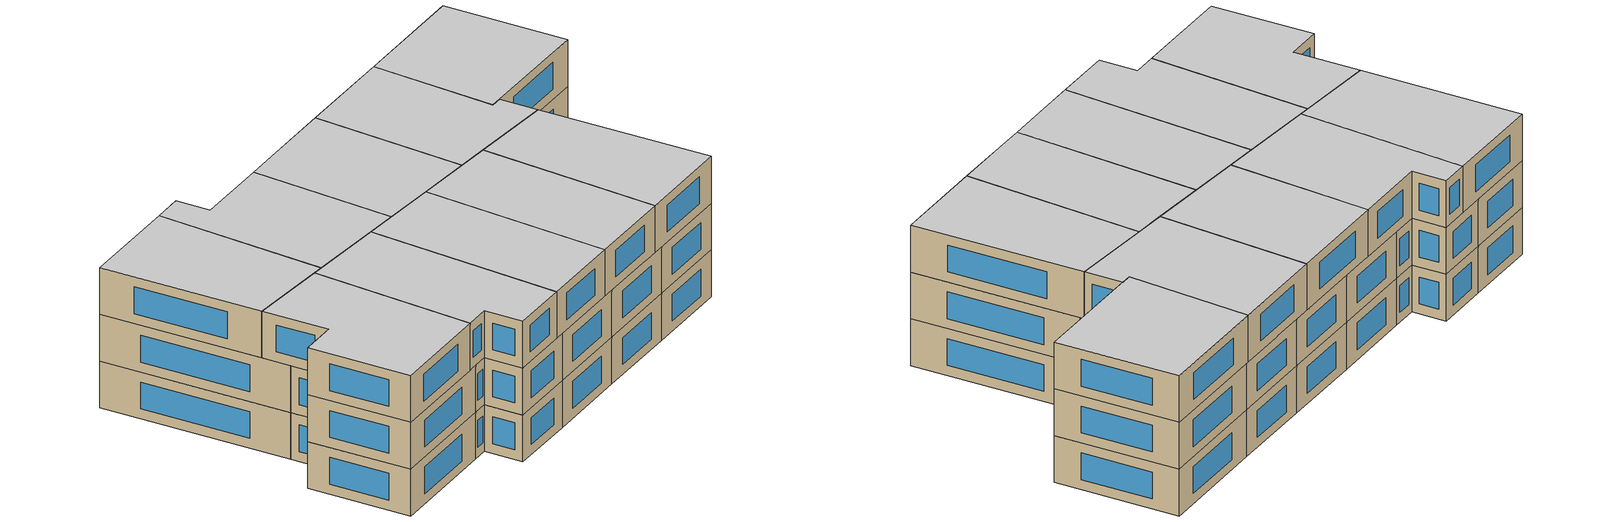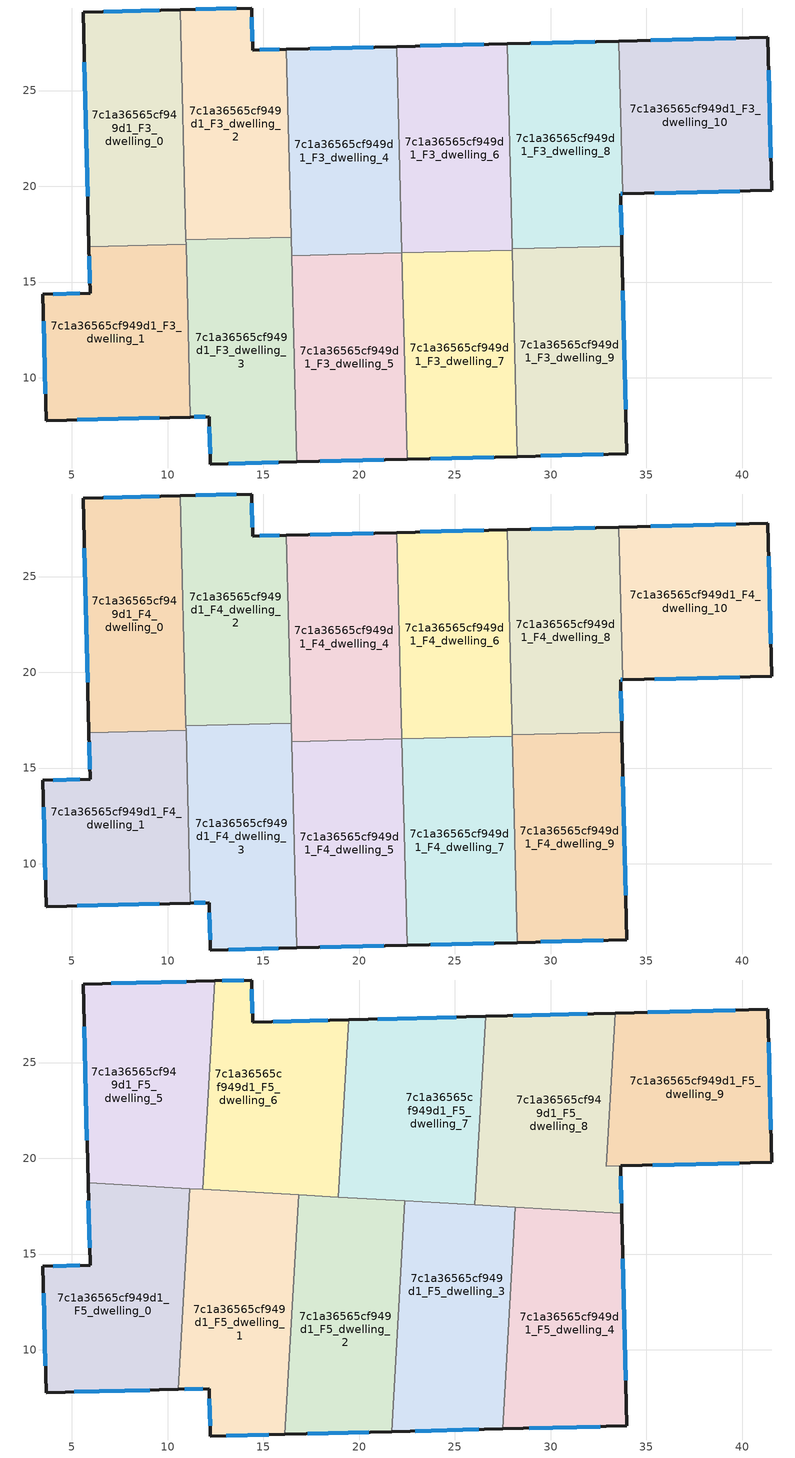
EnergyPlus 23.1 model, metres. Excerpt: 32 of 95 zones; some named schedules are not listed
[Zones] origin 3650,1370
7c1a36565cf949d1_F3_dwelling_0
 floor to 7c1a36565cf949d1_F2_dwelling_0 (EU_floor_Construction): 10.66,29.22 10.97,16.99 5.9,16.86 5.59,29.1 z9
 wall outside (EU_wall_Construction): 10.66,29.22 5.59,29.1 5.9,16.86 z9:12
 wall to 7c1a36565cf949d1_F3_dwelling_1 (EU_wall_Construction): 5.9,16.86 10.97,16.99 z9:12
 wall to 7c1a36565cf949d1_F3_dwelling_2 (EU_wall_Construction): 10.96,17.21 10.66,29.22 z9:12
 wall to 7c1a36565cf949d1_F3_dwelling_3 (EU_wall_Construction): 10.97,16.99 10.96,17.21 z9:12
 window (EU_Window_Construction): 5.66,26.48 5.83,19.48 / 9.58,29.19 6.68,29.12 z9.64:11.36
7c1a36565cf949d1_F3_dwelling_1
 floor to 7c1a36565cf949d1_F2_dwelling_1 (EU_floor_Construction): 10.97,16.99 11.2,7.95 3.66,7.76 3.5,14.36 5.96,14.42 5.9,16.86 z9
 wall outside (EU_wall_Construction): 5.9,16.86 5.96,14.42 3.5,14.36 3.66,7.76 11.2,7.95 z9:12
 wall to 7c1a36565cf949d1_F3_dwelling_3 (EU_wall_Construction): 11.2,7.95 10.97,16.99 z9:12
 window (EU_Window_Construction): 3.53,12.94 3.62,9.18 / 5.43,14.41 4.02,14.37 / 5.91,16.34 5.94,14.94 / 5.27,7.8 9.58,7.91 z9.64:11.36
7c1a36565cf949d1_F3_dwelling_10
 floor to 7c1a36565cf949d1_F2_dwelling_10 (EU_floor_Construction): 41.35,27.77 41.54,19.79 33.76,19.61 33.56,27.58 z9
 wall outside (EU_wall_Construction): 33.76,19.61 41.54,19.79 41.35,27.77 33.56,27.58 z9:12
 wall to 7c1a36565cf949d1_F3_dwelling_8 (EU_wall_Construction): 33.56,27.58 33.76,19.61 z9:12
 window (EU_Window_Construction): 39.68,27.73 35.23,27.62 / 41.5,21.5 41.39,26.06 / 35.43,19.65 39.87,19.75 z9.64:11.36
7c1a36565cf949d1_F3_dwelling_2
 floor to 7c1a36565cf949d1_F2_dwelling_2 (EU_floor_Construction): 14.39,29.31 14.44,27.11 16.21,27.16 16.46,17.35 10.96,17.21 10.66,29.22 z9
 wall outside (EU_wall_Construction): 16.21,27.16 14.44,27.11 14.39,29.31 10.66,29.22 z9:12
 wall to 7c1a36565cf949d1_F3_dwelling_3 (EU_wall_Construction): 10.96,17.21 16.46,17.35 z9:12
 wall to 7c1a36565cf949d1_F3_dwelling_4 (EU_wall_Construction): 16.46,17.35 16.21,27.16 z9:12
 window (EU_Window_Construction): 13.59,29.29 11.46,29.24 / 14.43,27.58 14.4,28.84 / 15.83,27.15 14.82,27.12 z9.64:11.36
7c1a36565cf949d1_F3_dwelling_3
 floor to 7c1a36565cf949d1_F2_dwelling_3 (EU_floor_Construction): 16.46,17.35 16.75,5.61 12.23,5.5 12.17,7.98 11.2,7.95 10.96,17.21 z9
 wall outside (EU_wall_Construction): 11.2,7.95 12.17,7.98 12.23,5.5 16.75,5.61 z9:12
 wall to 7c1a36565cf949d1_F3_dwelling_5 (EU_wall_Construction): 16.75,5.61 16.48,16.38 z9:12
 wall to 7c1a36565cf949d1_F3_dwelling_4 (EU_wall_Construction): 16.48,16.38 16.46,17.35 z9:12
 window (EU_Window_Construction): 12.19,7.45 12.22,6.03 / 11.4,7.96 11.97,7.97 / 13.2,5.53 15.78,5.59 z9.64:11.36
7c1a36565cf949d1_F3_dwelling_4
 floor to 7c1a36565cf949d1_F2_dwelling_4 (EU_floor_Construction): 21.97,27.3 22.24,16.53 16.48,16.38 16.21,27.16 z9
 wall outside (EU_wall_Construction): 21.97,27.3 16.21,27.16 z9:12
 wall to 7c1a36565cf949d1_F3_dwelling_5 (EU_wall_Construction): 16.48,16.38 22.24,16.53 z9:12
 wall to 7c1a36565cf949d1_F3_dwelling_6 (EU_wall_Construction): 22.24,16.53 21.97,27.3 z9:12
 window (EU_Window_Construction): 20.74,27.27 17.44,27.19 z9.64:11.36
7c1a36565cf949d1_F3_dwelling_5
 floor to 7c1a36565cf949d1_F2_dwelling_5 (EU_floor_Construction): 22.24,16.53 22.51,5.75 16.75,5.61 16.48,16.38 z9
 wall outside (EU_wall_Construction): 16.75,5.61 22.51,5.75 z9:12
 wall to 7c1a36565cf949d1_F3_dwelling_7 (EU_wall_Construction): 22.51,5.75 22.24,16.52 z9:12
 window (EU_Window_Construction): 17.98,5.64 21.28,5.72 z9.64:11.36
7c1a36565cf949d1_F3_dwelling_6
 floor to 7c1a36565cf949d1_F2_dwelling_6 (EU_floor_Construction): 27.73,27.44 28,16.67 22.24,16.52 21.97,27.3 z9
 wall outside (EU_wall_Construction): 27.73,27.44 21.97,27.3 z9:12
 wall to 7c1a36565cf949d1_F3_dwelling_7 (EU_wall_Construction): 22.24,16.52 28,16.67 z9:12
 wall to 7c1a36565cf949d1_F3_dwelling_8 (EU_wall_Construction): 28,16.74 27.73,27.44 z9:12
 wall to 7c1a36565cf949d1_F3_dwelling_9 (EU_wall_Construction): 28,16.67 28,16.74 z9:12
 window (EU_Window_Construction): 26.5,27.41 23.21,27.33 z9.64:11.36
7c1a36565cf949d1_F3_dwelling_7
 floor to 7c1a36565cf949d1_F2_dwelling_7 (EU_floor_Construction): 28,16.67 28.27,5.89 22.51,5.75 22.24,16.52 z9
 wall outside (EU_wall_Construction): 22.51,5.75 28.27,5.89 z9:12
 wall to 7c1a36565cf949d1_F3_dwelling_9 (EU_wall_Construction): 28.27,5.89 28,16.67 z9:12
 window (EU_Window_Construction): 23.74,5.78 27.04,5.86 z9.64:11.36
7c1a36565cf949d1_F3_dwelling_8
 floor to 7c1a36565cf949d1_F2_dwelling_8 (EU_floor_Construction): 33.56,27.58 33.76,19.61 33.65,19.61 33.72,16.88 28,16.74 27.73,27.44 z9
 wall outside (EU_wall_Construction): 33.56,27.58 27.73,27.44 / 33.72,16.88 33.65,19.61 33.76,19.61 z9:12
 wall to 7c1a36565cf949d1_F3_dwelling_9 (EU_wall_Construction): 28,16.74 33.72,16.88 z9:12
 window (EU_Window_Construction): 32.31,27.55 28.98,27.47 / 33.68,19.61 33.74,19.61 / 33.71,17.47 33.67,19.02 z9.64:11.36
7c1a36565cf949d1_F3_dwelling_9
 floor to 7c1a36565cf949d1_F2_dwelling_9 (EU_floor_Construction): 33.72,16.88 33.99,6.03 28.27,5.89 28,16.74 z9
 wall outside (EU_wall_Construction): 28.27,5.89 33.99,6.03 33.72,16.88 z9:12
 window (EU_Window_Construction): 33.93,8.35 33.78,14.56 / 29.5,5.92 32.76,6 z9.64:11.36
7c1a36565cf949d1_F4_dwelling_0
 floor to 7c1a36565cf949d1_F3_dwelling_0 (EU_floor_Construction): 10.66,29.22 10.97,16.99 5.9,16.86 5.59,29.1 z12
 wall outside (EU_wall_Construction): 10.66,29.22 5.59,29.1 5.9,16.86 z12:15
 wall to 7c1a36565cf949d1_F4_dwelling_1 (EU_wall_Construction): 5.9,16.86 10.97,16.99 z12:15
 wall to 7c1a36565cf949d1_F4_dwelling_2 (EU_wall_Construction): 10.96,17.21 10.66,29.22 z12:15
 wall to 7c1a36565cf949d1_F4_dwelling_3 (EU_wall_Construction): 10.97,16.99 10.96,17.21 z12:15
 window (EU_Window_Construction): 5.66,26.48 5.83,19.48 / 9.58,29.19 6.68,29.12 z12.64:14.36
7c1a36565cf949d1_F4_dwelling_1
 floor to 7c1a36565cf949d1_F3_dwelling_1 (EU_floor_Construction): 10.97,16.99 11.2,7.95 3.66,7.76 3.5,14.36 5.96,14.42 5.9,16.86 z12
 wall outside (EU_wall_Construction): 5.9,16.86 5.96,14.42 3.5,14.36 3.66,7.76 11.2,7.95 z12:15
 wall to 7c1a36565cf949d1_F4_dwelling_3 (EU_wall_Construction): 11.2,7.95 10.97,16.99 z12:15
 window (EU_Window_Construction): 3.53,12.94 3.62,9.18 / 5.43,14.41 4.02,14.37 / 5.91,16.34 5.94,14.94 / 5.27,7.8 9.58,7.91 z12.64:14.36
7c1a36565cf949d1_F4_dwelling_10
 floor to 7c1a36565cf949d1_F3_dwelling_10 (EU_floor_Construction): 41.35,27.77 41.54,19.79 33.76,19.61 33.56,27.58 z12
 wall outside (EU_wall_Construction): 33.76,19.61 41.54,19.79 41.35,27.77 33.56,27.58 z12:15
 wall to 7c1a36565cf949d1_F4_dwelling_8 (EU_wall_Construction): 33.56,27.58 33.76,19.61 z12:15
 window (EU_Window_Construction): 39.68,27.73 35.23,27.62 / 41.5,21.5 41.39,26.06 / 35.43,19.65 39.87,19.75 z12.64:14.36
7c1a36565cf949d1_F4_dwelling_2
 floor to 7c1a36565cf949d1_F3_dwelling_2 (EU_floor_Construction): 14.39,29.31 14.44,27.11 16.21,27.16 16.46,17.35 10.96,17.21 10.66,29.22 z12
 wall outside (EU_wall_Construction): 16.21,27.16 14.44,27.11 14.39,29.31 10.66,29.22 z12:15
 wall to 7c1a36565cf949d1_F4_dwelling_3 (EU_wall_Construction): 10.96,17.21 16.46,17.35 z12:15
 wall to 7c1a36565cf949d1_F4_dwelling_4 (EU_wall_Construction): 16.46,17.35 16.21,27.16 z12:15
 window (EU_Window_Construction): 13.59,29.29 11.46,29.24 / 14.43,27.58 14.4,28.84 / 15.83,27.15 14.82,27.12 z12.64:14.36
 ceiling adiabatic (EU_roof_Construction): 16.46,17.35 16.44,18.11 10.93,18.43 10.96,17.21 z15
7c1a36565cf949d1_F4_dwelling_3
 floor to 7c1a36565cf949d1_F3_dwelling_3 (EU_floor_Construction): 16.46,17.35 16.75,5.61 12.23,5.5 12.17,7.98 11.2,7.95 10.96,17.21 z12
 wall outside (EU_wall_Construction): 11.2,7.95 12.17,7.98 12.23,5.5 16.75,5.61 z12:15
 wall to 7c1a36565cf949d1_F4_dwelling_5 (EU_wall_Construction): 16.75,5.61 16.48,16.38 z12:15
 wall to 7c1a36565cf949d1_F4_dwelling_4 (EU_wall_Construction): 16.48,16.38 16.46,17.35 z12:15
 window (EU_Window_Construction): 12.19,7.45 12.22,6.03 / 11.4,7.96 11.97,7.97 / 13.2,5.53 15.78,5.59 z12.64:14.36
7c1a36565cf949d1_F4_dwelling_4
 floor to 7c1a36565cf949d1_F3_dwelling_4 (EU_floor_Construction): 21.97,27.3 22.24,16.53 16.48,16.38 16.21,27.16 z12
 wall outside (EU_wall_Construction): 21.97,27.3 16.21,27.16 z12:15
 wall to 7c1a36565cf949d1_F4_dwelling_5 (EU_wall_Construction): 16.48,16.38 22.24,16.53 z12:15
 wall to 7c1a36565cf949d1_F4_dwelling_6 (EU_wall_Construction): 22.24,16.53 21.97,27.3 z12:15
 window (EU_Window_Construction): 20.74,27.27 17.44,27.19 z12.64:14.36
7c1a36565cf949d1_F4_dwelling_5
 floor to 7c1a36565cf949d1_F3_dwelling_5 (EU_floor_Construction): 22.24,16.53 22.51,5.75 16.75,5.61 16.48,16.38 z12
 wall outside (EU_wall_Construction): 16.75,5.61 22.51,5.75 z12:15
 wall to 7c1a36565cf949d1_F4_dwelling_7 (EU_wall_Construction): 22.51,5.75 22.24,16.52 z12:15
 window (EU_Window_Construction): 17.98,5.64 21.28,5.72 z12.64:14.36
7c1a36565cf949d1_F4_dwelling_6
 floor to 7c1a36565cf949d1_F3_dwelling_6 (EU_floor_Construction): 27.73,27.44 28,16.67 22.24,16.52 21.97,27.3 z12
 wall outside (EU_wall_Construction): 27.73,27.44 21.97,27.3 z12:15
 wall to 7c1a36565cf949d1_F4_dwelling_7 (EU_wall_Construction): 22.24,16.52 28,16.67 z12:15
 wall to 7c1a36565cf949d1_F4_dwelling_8 (EU_wall_Construction): 28,16.74 27.73,27.44 z12:15
 wall to 7c1a36565cf949d1_F4_dwelling_9 (EU_wall_Construction): 28,16.67 28,16.74 z12:15
 window (EU_Window_Construction): 26.5,27.41 23.21,27.33 z12.64:14.36
7c1a36565cf949d1_F4_dwelling_7
 floor to 7c1a36565cf949d1_F3_dwelling_7 (EU_floor_Construction): 28,16.67 28.27,5.89 22.51,5.75 22.24,16.52 z12
 wall outside (EU_wall_Construction): 22.51,5.75 28.27,5.89 z12:15
 wall to 7c1a36565cf949d1_F4_dwelling_9 (EU_wall_Construction): 28.27,5.89 28,16.67 z12:15
 window (EU_Window_Construction): 23.74,5.78 27.04,5.86 z12.64:14.36
7c1a36565cf949d1_F4_dwelling_8
 floor to 7c1a36565cf949d1_F3_dwelling_8 (EU_floor_Construction): 33.56,27.58 33.76,19.61 33.65,19.61 33.72,16.88 28,16.74 27.73,27.44 z12
 wall outside (EU_wall_Construction): 33.56,27.58 27.73,27.44 / 33.72,16.88 33.65,19.61 33.76,19.61 z12:15
 wall to 7c1a36565cf949d1_F4_dwelling_9 (EU_wall_Construction): 28,16.74 33.72,16.88 z12:15
 window (EU_Window_Construction): 32.31,27.55 28.98,27.47 / 33.68,19.61 33.74,19.61 / 33.71,17.47 33.67,19.02 z12.64:14.36
7c1a36565cf949d1_F4_dwelling_9
 floor to 7c1a36565cf949d1_F3_dwelling_9 (EU_floor_Construction): 33.72,16.88 33.99,6.03 28.27,5.89 28,16.74 z12
 wall outside (EU_wall_Construction): 28.27,5.89 33.99,6.03 33.72,16.88 z12:15
 window (EU_Window_Construction): 33.93,8.35 33.78,14.56 / 29.5,5.92 32.76,6 z12.64:14.36
7c1a36565cf949d1_F5_dwelling_0
 floor to 7c1a36565cf949d1_F4_dwelling_1 (EU_floor_Construction): 10.97,16.99 11,15.7 10.56,7.94 3.66,7.76 3.5,14.36 5.96,14.42 5.9,16.86 z15
 floor adiabatic (EU_floor_Construction): 11.16,18.41 11.09,17.22 10.96,17.21 10.93,18.43 z15
 floor to 7c1a36565cf949d1_F4_dwelling_3 (EU_floor_Construction): 11.09,17.22 11,15.7 10.96,17.21 z15
 floor to 7c1a36565cf949d1_F4_dwelling_0 (EU_floor_Construction): 10.93,18.43 10.97,16.98 5.9,16.86 5.85,18.72 z15
 wall outside (EU_wall_Construction): 5.85,18.72 5.96,14.42 3.5,14.36 3.66,7.76 10.56,7.94 z15:18
 wall to 7c1a36565cf949d1_F5_dwelling_1 (EU_wall_Construction): 10.56,7.94 11.16,18.41 z15:18
 wall to 7c1a36565cf949d1_F5_dwelling_5 (EU_wall_Construction): 11.16,18.41 5.85,18.72 z15:18
 window (EU_Window_Construction): 5.87,17.8 5.93,15.34 / 5.14,7.8 9.08,7.9 / 3.53,12.94 3.62,9.18 / 5.43,14.41 4.02,14.37 z15.64:17.36
 ceiling to 7c1a36565cf949d1_F6_dwelling_0 (EU_floor_Construction): 10.56,7.94 11.16,18.41 5.85,18.72 5.96,14.42 3.5,14.36 3.66,7.76 z18
7c1a36565cf949d1_F5_dwelling_1
 floor to 7c1a36565cf949d1_F4_dwelling_3 (EU_floor_Construction): 16.46,17.35 16.56,13.2 16.13,5.6 12.23,5.5 12.17,7.98 11.19,7.95 11,15.7 11.09,17.22 z15
 floor to 7c1a36565cf949d1_F4_dwelling_1 (EU_floor_Construction): 11,15.7 11.19,7.95 10.56,7.94 z15
 floor to 7c1a36565cf949d1_F4_dwelling_4 (EU_floor_Construction): 16.84,18.09 16.74,16.39 16.48,16.38 16.44,18.11 z15
 floor to 7c1a36565cf949d1_F4_dwelling_5 (EU_floor_Construction): 16.74,16.39 16.56,13.2 16.48,16.38 z15
 floor adiabatic (EU_floor_Construction): 16.44,18.11 16.46,17.35 11.09,17.22 11.16,18.41 z15
 wall outside (EU_wall_Construction): 10.56,7.94 12.17,7.98 12.23,5.5 16.13,5.6 z15:18
 wall to 7c1a36565cf949d1_F5_dwelling_2 (EU_wall_Construction): 16.13,5.6 16.84,18.09 z15:18
 wall to 7c1a36565cf949d1_F5_dwelling_6 (EU_wall_Construction): 16.84,18.09 11.83,18.38 z15:18
 wall to 7c1a36565cf949d1_F5_dwelling_5 (EU_wall_Construction): 11.83,18.38 11.16,18.41 z15:18
 window (EU_Window_Construction): 13.07,5.52 15.29,5.58 / 12.19,7.45 12.22,6.03 / 10.9,7.94 11.83,7.97 z15.64:17.36
 ceiling to 7c1a36565cf949d1_F6_dwelling_1 (EU_floor_Construction): 16.13,5.6 16.84,18.09 11.16,18.41 10.56,7.94 12.17,7.98 12.23,5.5 z18
7c1a36565cf949d1_F5_dwelling_2
 floor to 7c1a36565cf949d1_F4_dwelling_5 (EU_floor_Construction): 22.24,16.53 22.26,15.59 21.7,5.73 16.75,5.61 16.56,13.2 16.74,16.39 z15
 floor to 7c1a36565cf949d1_F4_dwelling_3 (EU_floor_Construction): 16.56,13.2 16.75,5.61 16.13,5.6 z15
 floor to 7c1a36565cf949d1_F4_dwelling_6 (EU_floor_Construction): 22.39,17.77 22.32,16.52 22.24,16.53 22.21,17.78 z15
 floor to 7c1a36565cf949d1_F4_dwelling_7 (EU_floor_Construction): 22.32,16.52 22.26,15.59 22.24,16.52 z15
 floor to 7c1a36565cf949d1_F4_dwelling_4 (EU_floor_Construction): 22.21,17.78 22.24,16.53 16.74,16.39 16.84,18.09 z15
 wall outside (EU_wall_Construction): 16.13,5.6 21.7,5.73 z15:18
 wall to 7c1a36565cf949d1_F5_dwelling_3 (EU_wall_Construction): 21.7,5.73 22.39,17.77 z15:18
 wall to 7c1a36565cf949d1_F5_dwelling_7 (EU_wall_Construction): 22.39,17.77 18.92,17.97 z15:18
 wall to 7c1a36565cf949d1_F5_dwelling_6 (EU_wall_Construction): 18.92,17.97 16.84,18.09 z15:18
 window (EU_Window_Construction): 17.32,5.63 20.51,5.7 z15.64:17.36
 ceiling to 7c1a36565cf949d1_F6_dwelling_2 (EU_floor_Construction): 21.7,5.73 22.39,17.77 16.84,18.09 16.13,5.6 z18
7c1a36565cf949d1_F5_dwelling_3
 floor to 7c1a36565cf949d1_F4_dwelling_7 (EU_floor_Construction): 28,16.67 28.04,15.33 27.5,5.87 22.51,5.75 22.26,15.59 22.32,16.52 z15
 floor to 7c1a36565cf949d1_F4_dwelling_5 (EU_floor_Construction): 22.26,15.59 22.51,5.75 21.7,5.73 z15
 floor to 7c1a36565cf949d1_F4_dwelling_9 (EU_floor_Construction): 28.12,16.74 28.04,15.33 28,16.67 28,16.74 z15
 floor to 7c1a36565cf949d1_F4_dwelling_6 (EU_floor_Construction): 27.98,17.45 28,16.74 28,16.67 22.32,16.52 22.39,17.77 z15
 floor to 7c1a36565cf949d1_F4_dwelling_8 (EU_floor_Construction): 28.16,17.44 28.12,16.74 28,16.74 27.98,17.45 z15
 wall outside (EU_wall_Construction): 21.7,5.73 27.49,5.87 z15:18
 wall to 7c1a36565cf949d1_F5_dwelling_4 (EU_wall_Construction): 27.49,5.87 28.16,17.44 z15:18
 wall to 7c1a36565cf949d1_F5_dwelling_8 (EU_wall_Construction): 28.16,17.44 26.05,17.56 z15:18
 wall to 7c1a36565cf949d1_F5_dwelling_7 (EU_wall_Construction): 26.05,17.56 22.39,17.77 z15:18
 window (EU_Window_Construction): 22.94,5.76 26.25,5.84 z15.64:17.36
 ceiling to 7c1a36565cf949d1_F6_dwelling_3 (EU_floor_Construction): 27.49,5.87 28.16,17.44 22.39,17.77 21.7,5.73 z18
7c1a36565cf949d1_F5_dwelling_4
 floor to 7c1a36565cf949d1_F4_dwelling_9 (EU_floor_Construction): 33.72,16.88 33.99,6.03 28.27,5.89 28.04,15.33 28.12,16.74 z15
 floor to 7c1a36565cf949d1_F4_dwelling_7 (EU_floor_Construction): 28.04,15.33 28.27,5.89 27.5,5.87 z15
 floor to 7c1a36565cf949d1_F4_dwelling_8 (EU_floor_Construction): 33.71,17.13 33.72,16.88 28.12,16.74 28.16,17.44 z15
 wall outside (EU_wall_Construction): 27.49,5.87 33.99,6.03 33.71,17.13 z15:18
 wall to 7c1a36565cf949d1_F5_dwelling_8 (EU_wall_Construction): 33.71,17.13 28.16,17.44 z15:18
 window (EU_Window_Construction): 33.93,8.41 33.77,14.75 / 28.89,5.91 32.6,6 z15.64:17.36
 ceiling to 7c1a36565cf949d1_F6_dwelling_4 (EU_floor_Construction): 33.99,6.03 33.71,17.13 28.16,17.44 27.49,5.87 z18
7c1a36565cf949d1_F5_dwelling_5
 floor to 7c1a36565cf949d1_F4_dwelling_0 (EU_floor_Construction): 10.66,29.22 10.93,18.43 5.85,18.72 5.59,29.1 z15
 floor to 7c1a36565cf949d1_F4_dwelling_2 (EU_floor_Construction): 12.45,29.26 11.83,18.38 10.93,18.43 10.66,29.22 z15
 wall outside (EU_wall_Construction): 12.45,29.26 5.59,29.1 5.85,18.72 z15:18
 wall to 7c1a36565cf949d1_F5_dwelling_6 (EU_wall_Construction): 11.83,18.38 12.45,29.26 z15:18
 window (EU_Window_Construction): 5.65,26.87 5.79,20.94 / 10.98,29.23 7.06,29.13 z15.64:17.36
 ceiling to 7c1a36565cf949d1_F6_dwelling_5 (EU_floor_Construction): 11.83,18.38 12.45,29.26 5.59,29.1 5.85,18.72 z18
7c1a36565cf949d1_F5_dwelling_6
 floor to 7c1a36565cf949d1_F4_dwelling_2 (EU_floor_Construction): 14.39,29.31 14.44,27.11 16.21,27.16 16.44,18.11 11.83,18.38 12.45,29.26 z15
 floor to 7c1a36565cf949d1_F4_dwelling_4 (EU_floor_Construction): 19.45,27.24 18.92,17.97 16.44,18.11 16.21,27.16 z15
 wall outside (EU_wall_Construction): 19.45,27.24 14.44,27.11 14.39,29.31 12.45,29.26 z15:18
 wall to 7c1a36565cf949d1_F5_dwelling_7 (EU_wall_Construction): 18.92,17.97 19.45,27.24 z15:18
 window (EU_Window_Construction): 13.97,29.3 12.87,29.27 / 14.43,27.58 14.4,28.84 / 18.38,27.21 15.51,27.14 z15.64:17.36
 ceiling to 7c1a36565cf949d1_F6_dwelling_6 (EU_floor_Construction): 18.92,17.97 19.45,27.24 14.44,27.11 14.39,29.31 12.45,29.26 11.83,18.38 z18
7c1a36565cf949d1_F5_dwelling_7
 floor to 7c1a36565cf949d1_F4_dwelling_4 (EU_floor_Construction): 21.97,27.3 22.21,17.78 18.92,17.97 19.45,27.24 z15
 floor to 7c1a36565cf949d1_F4_dwelling_6 (EU_floor_Construction): 26.61,27.41 26.05,17.56 22.21,17.78 21.97,27.3 z15
 wall outside (EU_wall_Construction): 26.61,27.41 19.45,27.24 z15:18
 wall to 7c1a36565cf949d1_F5_dwelling_8 (EU_wall_Construction): 26.05,17.56 26.61,27.41 z15:18
 window (EU_Window_Construction): 25.08,27.37 20.99,27.27 z15.64:17.36
 ceiling to 7c1a36565cf949d1_F6_dwelling_7 (EU_floor_Construction): 26.05,17.56 26.61,27.41 19.45,27.24 18.92,17.97 z18
7c1a36565cf949d1_F5_dwelling_8
 floor to 7c1a36565cf949d1_F4_dwelling_6 (EU_floor_Construction): 27.73,27.44 27.98,17.45 26.05,17.56 26.61,27.41 z15
 floor to 7c1a36565cf949d1_F4_dwelling_8 (EU_floor_Construction): 33.37,27.58 32.91,19.59 33.65,19.61 33.71,17.13 27.98,17.45 27.73,27.44 z15
 wall outside (EU_wall_Construction): 33.37,27.58 26.61,27.41 / 33.71,17.13 33.65,19.61 z15:18
 wall to 7c1a36565cf949d1_F5_dwelling_9 (EU_wall_Construction): 33.65,19.61 32.91,19.59 33.37,27.58 z15:18
 window (EU_Window_Construction): 31.92,27.54 28.06,27.45 / 33.7,17.66 33.67,19.07 z15.64:17.36
 ceiling to 7c1a36565cf949d1_F6_dwelling_8 (EU_floor_Construction): 33.71,17.13 33.65,19.61 32.91,19.59 33.37,27.58 26.61,27.41 26.05,17.56 z18
7c1a36565cf949d1_F5_dwelling_9
 floor to 7c1a36565cf949d1_F4_dwelling_10 (EU_floor_Construction): 41.35,27.77 41.54,19.79 33.76,19.61 33.56,27.58 z15
 floor to 7c1a36565cf949d1_F4_dwelling_8 (EU_floor_Construction): 33.56,27.58 33.76,19.61 33.73,19.61 32.91,19.59 33.37,27.58 z15
 wall outside (EU_wall_Construction): 33.66,19.61 41.54,19.79 41.35,27.77 33.37,27.58 z15:18
 window (EU_Window_Construction): 39.64,27.73 35.08,27.62 / 41.5,21.5 41.39,26.06 / 35.35,19.65 39.85,19.75 z15.64:17.36
 ceiling to 7c1a36565cf949d1_F6_dwelling_9 (EU_floor_Construction): 41.54,19.79 41.35,27.77 33.37,27.58 32.91,19.59 z18
[Building]
EU S2 Campaign: North Axis=0; Terrain=City; Solar Distribution=FullExterior
[Site:Location]
Yerevan-Zvartnots.Intl.AP: Latitude=40.15; Longitude=44.383; Time Zone=4; Elevation=854
[SizingPeriod:WeatherFileDays]
AnnualSizingPeriod: Begin Month=1; Begin Day of Month=1; End Month=12; End Day of Month=31; Day of Week for Start Day=Monday; Use Weather File Daylight Saving Period=No; Use Weather File Rain and Snow Indicators=No
[MATERIAL]
EU_InternalMass_Material: Roughness=MediumRough; Thickness=0.1; Conductivity=1; Density=1800; Specific Heat=900; Thermal Absorptance=0.9; Solar Absorptance=0.7; Visible Absorptance=0.7
[MATERIAL:NOMASS] Roughness=MediumRough; Thermal Absorptance=0.9; Solar Absorptance=0.7; Visible Absorptance=0.7
Name | Thermal Resistance
EU_wall_NoMass | 1.05043
EU_roof_NoMass | 1.45357
EU_floor_NoMass | 0.478065
[WINDOWMATERIAL:SIMPLEGLAZINGSYSTEM]
EU_Window_SimpleGlazing: UFactor=2.5566; Solar Heat Gain Coefficient=0.75; Visible Transmittance=0.75
[CONSTRUCTION]
EU_wall_Construction: EU_wall_NoMass
EU_roof_Construction: EU_roof_NoMass
EU_floor_Construction: EU_floor_NoMass
EU_Window_Construction: EU_Window_SimpleGlazing
EU_InternalMass_Construction: EU_InternalMass_Material
[ZONE] Type=1; Multiplier=1; Ceiling Height=autocalculate; Floor Area=autocalculate; Part of Total Floor Area=Yes
Name | Volume
7c1a36565cf949d1_F3_dwelling_0; 7c1a36565cf949d1_F4_dwelling_0 | 186.292
7c1a36565cf949d1_F5_dwelling_0 | 204.933
7c1a36565cf949d1_F3_dwelling_1; 7c1a36565cf949d1_F4_dwelling_1; 7c1a36565cf949d1_F3_dwelling_6; 7c1a36565cf949d1_F4_dwelling_6 | 186.297
7c1a36565cf949d1_F5_dwelling_1 | 204.906
7c1a36565cf949d1_F3_dwelling_10; 7c1a36565cf949d1_F4_dwelling_10 | 186.281
7c1a36565cf949d1_F3_dwelling_2; 7c1a36565cf949d1_F4_dwelling_2 | 186.272
7c1a36565cf949d1_F5_dwelling_2 | 204.915
7c1a36565cf949d1_F3_dwelling_3; 7c1a36565cf949d1_F4_dwelling_3 | 186.282
7c1a36565cf949d1_F5_dwelling_3 | 204.916
7c1a36565cf949d1_F3_dwelling_4; 7c1a36565cf949d1_F4_dwelling_4 | 186.305
7c1a36565cf949d1_F5_dwelling_4 | 204.926
7c1a36565cf949d1_F3_dwelling_5; 7c1a36565cf949d1_F4_dwelling_5 | 186.296
7c1a36565cf949d1_F5_dwelling_5 | 204.932
7c1a36565cf949d1_F5_dwelling_6 | 204.901
7c1a36565cf949d1_F3_dwelling_7; 7c1a36565cf949d1_F4_dwelling_7 | 186.306
7c1a36565cf949d1_F5_dwelling_7 | 204.922
7c1a36565cf949d1_F3_dwelling_8; 7c1a36565cf949d1_F4_dwelling_8 | 186.3
7c1a36565cf949d1_F5_dwelling_8 | 211.085
7c1a36565cf949d1_F3_dwelling_9; 7c1a36565cf949d1_F4_dwelling_9 | 186.285
7c1a36565cf949d1_F5_dwelling_9 | 198.759
[INTERNALMASS] Construction=EU_InternalMass_Construction
Name | Zone or ZoneList | Surface Area
7c1a36565cf949d1_F3_dwelling_0_EU_InternalMass | 7c1a36565cf949d1_F3_dwelling_0 | 62.0965
7c1a36565cf949d1_F3_dwelling_1_EU_InternalMass | 7c1a36565cf949d1_F3_dwelling_1 | 62.0983
7c1a36565cf949d1_F3_dwelling_2_EU_InternalMass | 7c1a36565cf949d1_F3_dwelling_2 | 62.0918
7c1a36565cf949d1_F3_dwelling_3_EU_InternalMass | 7c1a36565cf949d1_F3_dwelling_3 | 62.0952
7c1a36565cf949d1_F3_dwelling_4_EU_InternalMass | 7c1a36565cf949d1_F3_dwelling_4 | 62.1017
7c1a36565cf949d1_F3_dwelling_5_EU_InternalMass | 7c1a36565cf949d1_F3_dwelling_5 | 62.0972
7c1a36565cf949d1_F3_dwelling_6_EU_InternalMass | 7c1a36565cf949d1_F3_dwelling_6 | 62.0977
7c1a36565cf949d1_F3_dwelling_7_EU_InternalMass | 7c1a36565cf949d1_F3_dwelling_7 | 62.1019
7c1a36565cf949d1_F3_dwelling_8_EU_InternalMass | 7c1a36565cf949d1_F3_dwelling_8 | 62.0994
7c1a36565cf949d1_F3_dwelling_9_EU_InternalMass | 7c1a36565cf949d1_F3_dwelling_9 | 62.0952
7c1a36565cf949d1_F3_dwelling_10_EU_InternalMass | 7c1a36565cf949d1_F3_dwelling_10 | 62.0937
7c1a36565cf949d1_F4_dwelling_0_EU_InternalMass | 7c1a36565cf949d1_F4_dwelling_0 | 62.0965
7c1a36565cf949d1_F4_dwelling_1_EU_InternalMass | 7c1a36565cf949d1_F4_dwelling_1 | 62.0983
7c1a36565cf949d1_F4_dwelling_2_EU_InternalMass | 7c1a36565cf949d1_F4_dwelling_2 | 62.0918
7c1a36565cf949d1_F4_dwelling_3_EU_InternalMass | 7c1a36565cf949d1_F4_dwelling_3 | 62.0952
7c1a36565cf949d1_F4_dwelling_4_EU_InternalMass | 7c1a36565cf949d1_F4_dwelling_4 | 62.1017
7c1a36565cf949d1_F4_dwelling_5_EU_InternalMass | 7c1a36565cf949d1_F4_dwelling_5 | 62.0972
7c1a36565cf949d1_F4_dwelling_6_EU_InternalMass | 7c1a36565cf949d1_F4_dwelling_6 | 62.0977
7c1a36565cf949d1_F4_dwelling_7_EU_InternalMass | 7c1a36565cf949d1_F4_dwelling_7 | 62.1019
7c1a36565cf949d1_F4_dwelling_8_EU_InternalMass | 7c1a36565cf949d1_F4_dwelling_8 | 62.0994
7c1a36565cf949d1_F4_dwelling_9_EU_InternalMass | 7c1a36565cf949d1_F4_dwelling_9 | 62.0952
7c1a36565cf949d1_F4_dwelling_10_EU_InternalMass | 7c1a36565cf949d1_F4_dwelling_10 | 62.0937
7c1a36565cf949d1_F5_dwelling_0_EU_InternalMass | 7c1a36565cf949d1_F5_dwelling_0 | 68.311
7c1a36565cf949d1_F5_dwelling_1_EU_InternalMass | 7c1a36565cf949d1_F5_dwelling_1 | 68.302
7c1a36565cf949d1_F5_dwelling_2_EU_InternalMass | 7c1a36565cf949d1_F5_dwelling_2 | 68.305
7c1a36565cf949d1_F5_dwelling_3_EU_InternalMass | 7c1a36565cf949d1_F5_dwelling_3 | 68.3053
7c1a36565cf949d1_F5_dwelling_4_EU_InternalMass | 7c1a36565cf949d1_F5_dwelling_4 | 68.3085
7c1a36565cf949d1_F5_dwelling_5_EU_InternalMass | 7c1a36565cf949d1_F5_dwelling_5 | 68.3141
7c1a36565cf949d1_F5_dwelling_6_EU_InternalMass | 7c1a36565cf949d1_F5_dwelling_6 | 68.3005
7c1a36565cf949d1_F5_dwelling_7_EU_InternalMass | 7c1a36565cf949d1_F5_dwelling_7 | 68.3075
7c1a36565cf949d1_F5_dwelling_8_EU_InternalMass | 7c1a36565cf949d1_F5_dwelling_8 | 70.3601
7c1a36565cf949d1_F5_dwelling_9_EU_InternalMass | 7c1a36565cf949d1_F5_dwelling_9 | 66.255
[OTHEREQUIPMENT] Fuel Type=Electricity; Design Level Calculation Method=Watts/Area; Power per Zone Floor Area=1; Fraction Latent=0; Fraction Radiant=0; Fraction Lost=0; Carbon Dioxide Generation Rate=0; EndUse Subcategory=EU_Step8_InternalGains
Name | Zone or ZoneList or Space or SpaceList | Schedule
EU_Step8_InternalGain_7c1a36565cf949d1_F3_dwelling_0_f000 | 7c1a36565cf949d1_F3_dwelling_0 | EU_Step8_GainSchedule_7c1a36565cf949d1_F3_dwelling_0_f000
EU_Step8_InternalGain_7c1a36565cf949d1_F3_dwelling_1_f000 | 7c1a36565cf949d1_F3_dwelling_1 | EU_Step8_GainSchedule_7c1a36565cf949d1_F3_dwelling_1_f000
EU_Step8_InternalGain_7c1a36565cf949d1_F3_dwelling_2_f000 | 7c1a36565cf949d1_F3_dwelling_2 | EU_Step8_GainSchedule_7c1a36565cf949d1_F3_dwelling_2_f000
EU_Step8_InternalGain_7c1a36565cf949d1_F3_dwelling_3_f000 | 7c1a36565cf949d1_F3_dwelling_3 | EU_Step8_GainSchedule_7c1a36565cf949d1_F3_dwelling_3_f000
EU_Step8_InternalGain_7c1a36565cf949d1_F3_dwelling_4_f000 | 7c1a36565cf949d1_F3_dwelling_4 | EU_Step8_GainSchedule_7c1a36565cf949d1_F3_dwelling_4_f000
EU_Step8_InternalGain_7c1a36565cf949d1_F3_dwelling_5_f000 | 7c1a36565cf949d1_F3_dwelling_5 | EU_Step8_GainSchedule_7c1a36565cf949d1_F3_dwelling_5_f000
EU_Step8_InternalGain_7c1a36565cf949d1_F3_dwelling_6_f000 | 7c1a36565cf949d1_F3_dwelling_6 | EU_Step8_GainSchedule_7c1a36565cf949d1_F3_dwelling_6_f000
EU_Step8_InternalGain_7c1a36565cf949d1_F3_dwelling_7_f000 | 7c1a36565cf949d1_F3_dwelling_7 | EU_Step8_GainSchedule_7c1a36565cf949d1_F3_dwelling_7_f000
EU_Step8_InternalGain_7c1a36565cf949d1_F3_dwelling_8_f000 | 7c1a36565cf949d1_F3_dwelling_8 | EU_Step8_GainSchedule_7c1a36565cf949d1_F3_dwelling_8_f000
EU_Step8_InternalGain_7c1a36565cf949d1_F3_dwelling_9_f000 | 7c1a36565cf949d1_F3_dwelling_9 | EU_Step8_GainSchedule_7c1a36565cf949d1_F3_dwelling_9_f000
EU_Step8_InternalGain_7c1a36565cf949d1_F3_dwelling_10_f000 | 7c1a36565cf949d1_F3_dwelling_10 | EU_Step8_GainSchedule_7c1a36565cf949d1_F3_dwelling_10_f000
EU_Step8_InternalGain_7c1a36565cf949d1_F4_dwelling_0_f000 | 7c1a36565cf949d1_F4_dwelling_0 | EU_Step8_GainSchedule_7c1a36565cf949d1_F4_dwelling_0_f000
EU_Step8_InternalGain_7c1a36565cf949d1_F4_dwelling_1_f000 | 7c1a36565cf949d1_F4_dwelling_1 | EU_Step8_GainSchedule_7c1a36565cf949d1_F4_dwelling_1_f000
EU_Step8_InternalGain_7c1a36565cf949d1_F4_dwelling_2_f000 | 7c1a36565cf949d1_F4_dwelling_2 | EU_Step8_GainSchedule_7c1a36565cf949d1_F4_dwelling_2_f000
EU_Step8_InternalGain_7c1a36565cf949d1_F4_dwelling_3_f000 | 7c1a36565cf949d1_F4_dwelling_3 | EU_Step8_GainSchedule_7c1a36565cf949d1_F4_dwelling_3_f000
EU_Step8_InternalGain_7c1a36565cf949d1_F4_dwelling_4_f000 | 7c1a36565cf949d1_F4_dwelling_4 | EU_Step8_GainSchedule_7c1a36565cf949d1_F4_dwelling_4_f000
EU_Step8_InternalGain_7c1a36565cf949d1_F4_dwelling_5_f000 | 7c1a36565cf949d1_F4_dwelling_5 | EU_Step8_GainSchedule_7c1a36565cf949d1_F4_dwelling_5_f000
EU_Step8_InternalGain_7c1a36565cf949d1_F4_dwelling_6_f000 | 7c1a36565cf949d1_F4_dwelling_6 | EU_Step8_GainSchedule_7c1a36565cf949d1_F4_dwelling_6_f000
EU_Step8_InternalGain_7c1a36565cf949d1_F4_dwelling_7_f000 | 7c1a36565cf949d1_F4_dwelling_7 | EU_Step8_GainSchedule_7c1a36565cf949d1_F4_dwelling_7_f000
EU_Step8_InternalGain_7c1a36565cf949d1_F4_dwelling_8_f000 | 7c1a36565cf949d1_F4_dwelling_8 | EU_Step8_GainSchedule_7c1a36565cf949d1_F4_dwelling_8_f000
EU_Step8_InternalGain_7c1a36565cf949d1_F4_dwelling_9_f000 | 7c1a36565cf949d1_F4_dwelling_9 | EU_Step8_GainSchedule_7c1a36565cf949d1_F4_dwelling_9_f000
EU_Step8_InternalGain_7c1a36565cf949d1_F4_dwelling_10_f000 | 7c1a36565cf949d1_F4_dwelling_10 | EU_Step8_GainSchedule_7c1a36565cf949d1_F4_dwelling_10_f000
EU_Step8_InternalGain_7c1a36565cf949d1_F5_dwelling_0_f000 | 7c1a36565cf949d1_F5_dwelling_0 | EU_Step8_GainSchedule_7c1a36565cf949d1_F5_dwelling_0_f000
EU_Step8_InternalGain_7c1a36565cf949d1_F5_dwelling_1_f000 | 7c1a36565cf949d1_F5_dwelling_1 | EU_Step8_GainSchedule_7c1a36565cf949d1_F5_dwelling_1_f000
EU_Step8_InternalGain_7c1a36565cf949d1_F5_dwelling_2_f000 | 7c1a36565cf949d1_F5_dwelling_2 | EU_Step8_GainSchedule_7c1a36565cf949d1_F5_dwelling_2_f000
EU_Step8_InternalGain_7c1a36565cf949d1_F5_dwelling_3_f000 | 7c1a36565cf949d1_F5_dwelling_3 | EU_Step8_GainSchedule_7c1a36565cf949d1_F5_dwelling_3_f000
EU_Step8_InternalGain_7c1a36565cf949d1_F5_dwelling_4_f000 | 7c1a36565cf949d1_F5_dwelling_4 | EU_Step8_GainSchedule_7c1a36565cf949d1_F5_dwelling_4_f000
EU_Step8_InternalGain_7c1a36565cf949d1_F5_dwelling_5_f000 | 7c1a36565cf949d1_F5_dwelling_5 | EU_Step8_GainSchedule_7c1a36565cf949d1_F5_dwelling_5_f000
EU_Step8_InternalGain_7c1a36565cf949d1_F5_dwelling_6_f000 | 7c1a36565cf949d1_F5_dwelling_6 | EU_Step8_GainSchedule_7c1a36565cf949d1_F5_dwelling_6_f000
EU_Step8_InternalGain_7c1a36565cf949d1_F5_dwelling_7_f000 | 7c1a36565cf949d1_F5_dwelling_7 | EU_Step8_GainSchedule_7c1a36565cf949d1_F5_dwelling_7_f000
EU_Step8_InternalGain_7c1a36565cf949d1_F5_dwelling_8_f000 | 7c1a36565cf949d1_F5_dwelling_8 | EU_Step8_GainSchedule_7c1a36565cf949d1_F5_dwelling_8_f000
EU_Step8_InternalGain_7c1a36565cf949d1_F5_dwelling_9_f000 | 7c1a36565cf949d1_F5_dwelling_9 | EU_Step8_GainSchedule_7c1a36565cf949d1_F5_dwelling_9_f000
[ZONEVENTILATION:DESIGNFLOWRATE] Schedule=EU_AlwaysOn; Design Flow Rate Calculation Method=AirChanges/Hour; Air Changes per Hour=0.557805; Ventilation Type=Natural; Fan Pressure Rise=0; Fan Total Efficiency=1; Constant Term Coefficient=1; Temperature Term Coefficient=0; Velocity Term Coefficient=0; Velocity Squared Term Coefficient=0; Minimum Indoor Temperature=-100; Maximum Indoor Temperature=100; Delta Temperature=-100; Minimum Outdoor Temperature=-100; Maximum Outdoor Temperature=100; Maximum Wind Speed=40
Name | Zone or ZoneList or Space or SpaceList
EU_ConstantAir_7c1a36565cf949d1_F3_dwelling_0 | 7c1a36565cf949d1_F3_dwelling_0
EU_ConstantAir_7c1a36565cf949d1_F3_dwelling_1 | 7c1a36565cf949d1_F3_dwelling_1
EU_ConstantAir_7c1a36565cf949d1_F3_dwelling_2 | 7c1a36565cf949d1_F3_dwelling_2
EU_ConstantAir_7c1a36565cf949d1_F3_dwelling_3 | 7c1a36565cf949d1_F3_dwelling_3
EU_ConstantAir_7c1a36565cf949d1_F3_dwelling_4 | 7c1a36565cf949d1_F3_dwelling_4
EU_ConstantAir_7c1a36565cf949d1_F3_dwelling_5 | 7c1a36565cf949d1_F3_dwelling_5
EU_ConstantAir_7c1a36565cf949d1_F3_dwelling_6 | 7c1a36565cf949d1_F3_dwelling_6
EU_ConstantAir_7c1a36565cf949d1_F3_dwelling_7 | 7c1a36565cf949d1_F3_dwelling_7
EU_ConstantAir_7c1a36565cf949d1_F3_dwelling_8 | 7c1a36565cf949d1_F3_dwelling_8
EU_ConstantAir_7c1a36565cf949d1_F3_dwelling_9 | 7c1a36565cf949d1_F3_dwelling_9
EU_ConstantAir_7c1a36565cf949d1_F3_dwelling_10 | 7c1a36565cf949d1_F3_dwelling_10
EU_ConstantAir_7c1a36565cf949d1_F4_dwelling_0 | 7c1a36565cf949d1_F4_dwelling_0
EU_ConstantAir_7c1a36565cf949d1_F4_dwelling_1 | 7c1a36565cf949d1_F4_dwelling_1
EU_ConstantAir_7c1a36565cf949d1_F4_dwelling_2 | 7c1a36565cf949d1_F4_dwelling_2
EU_ConstantAir_7c1a36565cf949d1_F4_dwelling_3 | 7c1a36565cf949d1_F4_dwelling_3
EU_ConstantAir_7c1a36565cf949d1_F4_dwelling_4 | 7c1a36565cf949d1_F4_dwelling_4
EU_ConstantAir_7c1a36565cf949d1_F4_dwelling_5 | 7c1a36565cf949d1_F4_dwelling_5
EU_ConstantAir_7c1a36565cf949d1_F4_dwelling_6 | 7c1a36565cf949d1_F4_dwelling_6
EU_ConstantAir_7c1a36565cf949d1_F4_dwelling_7 | 7c1a36565cf949d1_F4_dwelling_7
EU_ConstantAir_7c1a36565cf949d1_F4_dwelling_8 | 7c1a36565cf949d1_F4_dwelling_8
EU_ConstantAir_7c1a36565cf949d1_F4_dwelling_9 | 7c1a36565cf949d1_F4_dwelling_9
EU_ConstantAir_7c1a36565cf949d1_F4_dwelling_10 | 7c1a36565cf949d1_F4_dwelling_10
EU_ConstantAir_7c1a36565cf949d1_F5_dwelling_0 | 7c1a36565cf949d1_F5_dwelling_0
EU_ConstantAir_7c1a36565cf949d1_F5_dwelling_1 | 7c1a36565cf949d1_F5_dwelling_1
EU_ConstantAir_7c1a36565cf949d1_F5_dwelling_2 | 7c1a36565cf949d1_F5_dwelling_2
EU_ConstantAir_7c1a36565cf949d1_F5_dwelling_3 | 7c1a36565cf949d1_F5_dwelling_3
EU_ConstantAir_7c1a36565cf949d1_F5_dwelling_4 | 7c1a36565cf949d1_F5_dwelling_4
EU_ConstantAir_7c1a36565cf949d1_F5_dwelling_5 | 7c1a36565cf949d1_F5_dwelling_5
EU_ConstantAir_7c1a36565cf949d1_F5_dwelling_6 | 7c1a36565cf949d1_F5_dwelling_6
EU_ConstantAir_7c1a36565cf949d1_F5_dwelling_7 | 7c1a36565cf949d1_F5_dwelling_7
EU_ConstantAir_7c1a36565cf949d1_F5_dwelling_8 | 7c1a36565cf949d1_F5_dwelling_8
EU_ConstantAir_7c1a36565cf949d1_F5_dwelling_9 | 7c1a36565cf949d1_F5_dwelling_9
[HVACTEMPLATE:ZONE:IDEALLOADSAIRSYSTEM] System Availability Schedule=EU_AlwaysOn; Maximum Heating Supply Air Temperature=50; Minimum Cooling Supply Air Temperature=13; Maximum Heating Supply Air Humidity Ratio=0.0156; Minimum Cooling Supply Air Humidity Ratio=0.0077; Heating Limit=NoLimit; Cooling Limit=NoLimit; Heating Availability Schedule=EU_AlwaysOn; Cooling Availability Schedule=EU_CoolingOff; Dehumidification Control Type=ConstantSensibleHeatRatio; Cooling Sensible Heat Ratio=0.7; Dehumidification Setpoint=60; Humidification Control Type=None; Humidification Setpoint=30; Outdoor Air Method=None; Outdoor Air Flow Rate per Person=0.00944; Outdoor Air Flow Rate per Zone Floor Area=0; Outdoor Air Flow Rate per Zone=0; Demand Controlled Ventilation Type=None; Outdoor Air Economizer Type=NoEconomizer; Heat Recovery Type=None; Sensible Heat Recovery Effectiveness=0.7; Latent Heat Recovery Effectiveness=0.65
Name | Template Thermostat
7c1a36565cf949d1_F3_dwelling_0 | EU_HeatOnly_7c1a36565cf949d1_F3_dwelling_0
7c1a36565cf949d1_F3_dwelling_1 | EU_HeatOnly_7c1a36565cf949d1_F3_dwelling_1
7c1a36565cf949d1_F3_dwelling_2 | EU_HeatOnly_7c1a36565cf949d1_F3_dwelling_2
7c1a36565cf949d1_F3_dwelling_3 | EU_HeatOnly_7c1a36565cf949d1_F3_dwelling_3
7c1a36565cf949d1_F3_dwelling_4 | EU_HeatOnly_7c1a36565cf949d1_F3_dwelling_4
7c1a36565cf949d1_F3_dwelling_5 | EU_HeatOnly_7c1a36565cf949d1_F3_dwelling_5
7c1a36565cf949d1_F3_dwelling_6 | EU_HeatOnly_7c1a36565cf949d1_F3_dwelling_6
7c1a36565cf949d1_F3_dwelling_7 | EU_HeatOnly_7c1a36565cf949d1_F3_dwelling_7
7c1a36565cf949d1_F3_dwelling_8 | EU_HeatOnly_7c1a36565cf949d1_F3_dwelling_8
7c1a36565cf949d1_F3_dwelling_9 | EU_HeatOnly_7c1a36565cf949d1_F3_dwelling_9
7c1a36565cf949d1_F3_dwelling_10 | EU_HeatOnly_7c1a36565cf949d1_F3_dwelling_10
7c1a36565cf949d1_F4_dwelling_0 | EU_HeatOnly_7c1a36565cf949d1_F4_dwelling_0
7c1a36565cf949d1_F4_dwelling_1 | EU_HeatOnly_7c1a36565cf949d1_F4_dwelling_1
7c1a36565cf949d1_F4_dwelling_2 | EU_HeatOnly_7c1a36565cf949d1_F4_dwelling_2
7c1a36565cf949d1_F4_dwelling_3 | EU_HeatOnly_7c1a36565cf949d1_F4_dwelling_3
7c1a36565cf949d1_F4_dwelling_4 | EU_HeatOnly_7c1a36565cf949d1_F4_dwelling_4
7c1a36565cf949d1_F4_dwelling_5 | EU_HeatOnly_7c1a36565cf949d1_F4_dwelling_5
7c1a36565cf949d1_F4_dwelling_6 | EU_HeatOnly_7c1a36565cf949d1_F4_dwelling_6
7c1a36565cf949d1_F4_dwelling_7 | EU_HeatOnly_7c1a36565cf949d1_F4_dwelling_7
7c1a36565cf949d1_F4_dwelling_8 | EU_HeatOnly_7c1a36565cf949d1_F4_dwelling_8
7c1a36565cf949d1_F4_dwelling_9 | EU_HeatOnly_7c1a36565cf949d1_F4_dwelling_9
7c1a36565cf949d1_F4_dwelling_10 | EU_HeatOnly_7c1a36565cf949d1_F4_dwelling_10
7c1a36565cf949d1_F5_dwelling_0 | EU_HeatOnly_7c1a36565cf949d1_F5_dwelling_0
7c1a36565cf949d1_F5_dwelling_1 | EU_HeatOnly_7c1a36565cf949d1_F5_dwelling_1
7c1a36565cf949d1_F5_dwelling_2 | EU_HeatOnly_7c1a36565cf949d1_F5_dwelling_2
7c1a36565cf949d1_F5_dwelling_3 | EU_HeatOnly_7c1a36565cf949d1_F5_dwelling_3
7c1a36565cf949d1_F5_dwelling_4 | EU_HeatOnly_7c1a36565cf949d1_F5_dwelling_4
7c1a36565cf949d1_F5_dwelling_5 | EU_HeatOnly_7c1a36565cf949d1_F5_dwelling_5
7c1a36565cf949d1_F5_dwelling_6 | EU_HeatOnly_7c1a36565cf949d1_F5_dwelling_6
7c1a36565cf949d1_F5_dwelling_7 | EU_HeatOnly_7c1a36565cf949d1_F5_dwelling_7
7c1a36565cf949d1_F5_dwelling_8 | EU_HeatOnly_7c1a36565cf949d1_F5_dwelling_8
7c1a36565cf949d1_F5_dwelling_9 | EU_HeatOnly_7c1a36565cf949d1_F5_dwelling_9
[SIZING:ZONE] Zone Cooling Design Supply Air Temperature Input Method=SupplyAirTemperature; Zone Cooling Design Supply Air Temperature=13; Zone Heating Design Supply Air Temperature Input Method=SupplyAirTemperature; Zone Heating Design Supply Air Temperature=50; Zone Cooling Design Supply Air Humidity Ratio=0.008; Zone Heating Design Supply Air Humidity Ratio=0.008; Cooling Design Air Flow Method=DesignDay; Cooling Design Air Flow Rate=0; Cooling Minimum Air Flow per Zone Floor Area=0.000762; Cooling Minimum Air Flow=0; Cooling Minimum Air Flow Fraction=0.2; Heating Design Air Flow Method=DesignDay; Heating Design Air Flow Rate=0; Heating Maximum Air Flow per Zone Floor Area=0.002032; Heating Maximum Air Flow=0.141576; Heating Maximum Air Flow Fraction=0.3; Account for Dedicated Outdoor Air System=No; Dedicated Outdoor Air System Control Strategy=NeutralSupplyAir; Dedicated Outdoor Air Low Setpoint Temperature for Design=autosize; Dedicated Outdoor Air High Setpoint Temperature for Design=autosize; Zone Load Sizing Method=Sensible Load Only No Latent Load; Zone Latent Cooling Design Supply Air Humidity Ratio Input Method=HumidityRatioDifference; Zone Cooling Design Supply Air Humidity Ratio Difference=0.005; Zone Latent Heating Design Supply Air Humidity Ratio Input Method=HumidityRatioDifference; Zone Humidification Design Supply Air Humidity Ratio Difference=0.005
7c1a36565cf949d1_F3_dwelling_0; 7c1a36565cf949d1_F3_dwelling_1; 7c1a36565cf949d1_F3_dwelling_2; 7c1a36565cf949d1_F3_dwelling_3; 7c1a36565cf949d1_F3_dwelling_4; 7c1a36565cf949d1_F3_dwelling_5; 7c1a36565cf949d1_F3_dwelling_6; 7c1a36565cf949d1_F3_dwelling_7; 7c1a36565cf949d1_F3_dwelling_8; 7c1a36565cf949d1_F3_dwelling_9; 7c1a36565cf949d1_F3_dwelling_10; 7c1a36565cf949d1_F4_dwelling_0; 7c1a36565cf949d1_F4_dwelling_1; 7c1a36565cf949d1_F4_dwelling_2; 7c1a36565cf949d1_F4_dwelling_3; 7c1a36565cf949d1_F4_dwelling_4; 7c1a36565cf949d1_F4_dwelling_5; 7c1a36565cf949d1_F4_dwelling_6; 7c1a36565cf949d1_F4_dwelling_7; 7c1a36565cf949d1_F4_dwelling_8; 7c1a36565cf949d1_F4_dwelling_9; 7c1a36565cf949d1_F4_dwelling_10; 7c1a36565cf949d1_F5_dwelling_0; 7c1a36565cf949d1_F5_dwelling_1; 7c1a36565cf949d1_F5_dwelling_2; 7c1a36565cf949d1_F5_dwelling_3; 7c1a36565cf949d1_F5_dwelling_4; 7c1a36565cf949d1_F5_dwelling_5; 7c1a36565cf949d1_F5_dwelling_6; 7c1a36565cf949d1_F5_dwelling_7; 7c1a36565cf949d1_F5_dwelling_8; 7c1a36565cf949d1_F5_dwelling_9
[SCHEDULE:FILE] Column Number=1; Rows to Skip at Top=0; Number of Hours of Data=8760; Column Separator=Comma; Interpolate to Timestep=No; Minutes per Item=60; Adjust Schedule for Daylight Savings=Yes
Name | File
EU_Step8_GainSchedule_7c1a36565cf949d1_F3_dwelling_0_f000 | ../../schedules/7c1a36565cf949d1/7c1a36565cf949d1_F3_dwelling_0_f000_gain.csv
EU_Step8_GainSchedule_7c1a36565cf949d1_F3_dwelling_1_f000 | ../../schedules/7c1a36565cf949d1/7c1a36565cf949d1_F3_dwelling_1_f000_gain.csv
EU_Step8_GainSchedule_7c1a36565cf949d1_F3_dwelling_2_f000 | ../../schedules/7c1a36565cf949d1/7c1a36565cf949d1_F3_dwelling_2_f000_gain.csv
EU_Step8_GainSchedule_7c1a36565cf949d1_F3_dwelling_3_f000 | ../../schedules/7c1a36565cf949d1/7c1a36565cf949d1_F3_dwelling_3_f000_gain.csv
EU_Step8_GainSchedule_7c1a36565cf949d1_F3_dwelling_4_f000 | ../../schedules/7c1a36565cf949d1/7c1a36565cf949d1_F3_dwelling_4_f000_gain.csv
EU_Step8_GainSchedule_7c1a36565cf949d1_F3_dwelling_5_f000 | ../../schedules/7c1a36565cf949d1/7c1a36565cf949d1_F3_dwelling_5_f000_gain.csv
EU_Step8_GainSchedule_7c1a36565cf949d1_F3_dwelling_6_f000 | ../../schedules/7c1a36565cf949d1/7c1a36565cf949d1_F3_dwelling_6_f000_gain.csv
EU_Step8_GainSchedule_7c1a36565cf949d1_F3_dwelling_7_f000 | ../../schedules/7c1a36565cf949d1/7c1a36565cf949d1_F3_dwelling_7_f000_gain.csv
EU_Step8_GainSchedule_7c1a36565cf949d1_F3_dwelling_8_f000 | ../../schedules/7c1a36565cf949d1/7c1a36565cf949d1_F3_dwelling_8_f000_gain.csv
EU_Step8_GainSchedule_7c1a36565cf949d1_F3_dwelling_9_f000 | ../../schedules/7c1a36565cf949d1/7c1a36565cf949d1_F3_dwelling_9_f000_gain.csv
EU_Step8_GainSchedule_7c1a36565cf949d1_F3_dwelling_10_f000 | ../../schedules/7c1a36565cf949d1/7c1a36565cf949d1_F3_dwelling_10_f000_gain.csv
EU_Step8_GainSchedule_7c1a36565cf949d1_F4_dwelling_0_f000 | ../../schedules/7c1a36565cf949d1/7c1a36565cf949d1_F4_dwelling_0_f000_gain.csv
EU_Step8_GainSchedule_7c1a36565cf949d1_F4_dwelling_1_f000 | ../../schedules/7c1a36565cf949d1/7c1a36565cf949d1_F4_dwelling_1_f000_gain.csv
EU_Step8_GainSchedule_7c1a36565cf949d1_F4_dwelling_2_f000 | ../../schedules/7c1a36565cf949d1/7c1a36565cf949d1_F4_dwelling_2_f000_gain.csv
EU_Step8_GainSchedule_7c1a36565cf949d1_F4_dwelling_3_f000 | ../../schedules/7c1a36565cf949d1/7c1a36565cf949d1_F4_dwelling_3_f000_gain.csv
EU_Step8_GainSchedule_7c1a36565cf949d1_F4_dwelling_4_f000 | ../../schedules/7c1a36565cf949d1/7c1a36565cf949d1_F4_dwelling_4_f000_gain.csv
EU_Step8_GainSchedule_7c1a36565cf949d1_F4_dwelling_5_f000 | ../../schedules/7c1a36565cf949d1/7c1a36565cf949d1_F4_dwelling_5_f000_gain.csv
EU_Step8_GainSchedule_7c1a36565cf949d1_F4_dwelling_6_f000 | ../../schedules/7c1a36565cf949d1/7c1a36565cf949d1_F4_dwelling_6_f000_gain.csv
EU_Step8_GainSchedule_7c1a36565cf949d1_F4_dwelling_7_f000 | ../../schedules/7c1a36565cf949d1/7c1a36565cf949d1_F4_dwelling_7_f000_gain.csv
EU_Step8_GainSchedule_7c1a36565cf949d1_F4_dwelling_8_f000 | ../../schedules/7c1a36565cf949d1/7c1a36565cf949d1_F4_dwelling_8_f000_gain.csv
EU_Step8_GainSchedule_7c1a36565cf949d1_F4_dwelling_9_f000 | ../../schedules/7c1a36565cf949d1/7c1a36565cf949d1_F4_dwelling_9_f000_gain.csv
EU_Step8_GainSchedule_7c1a36565cf949d1_F4_dwelling_10_f000 | ../../schedules/7c1a36565cf949d1/7c1a36565cf949d1_F4_dwelling_10_f000_gain.csv
EU_Step8_GainSchedule_7c1a36565cf949d1_F5_dwelling_0_f000 | ../../schedules/7c1a36565cf949d1/7c1a36565cf949d1_F5_dwelling_0_f000_gain.csv
EU_Step8_GainSchedule_7c1a36565cf949d1_F5_dwelling_1_f000 | ../../schedules/7c1a36565cf949d1/7c1a36565cf949d1_F5_dwelling_1_f000_gain.csv
EU_Step8_GainSchedule_7c1a36565cf949d1_F5_dwelling_2_f000 | ../../schedules/7c1a36565cf949d1/7c1a36565cf949d1_F5_dwelling_2_f000_gain.csv
EU_Step8_GainSchedule_7c1a36565cf949d1_F5_dwelling_3_f000 | ../../schedules/7c1a36565cf949d1/7c1a36565cf949d1_F5_dwelling_3_f000_gain.csv
